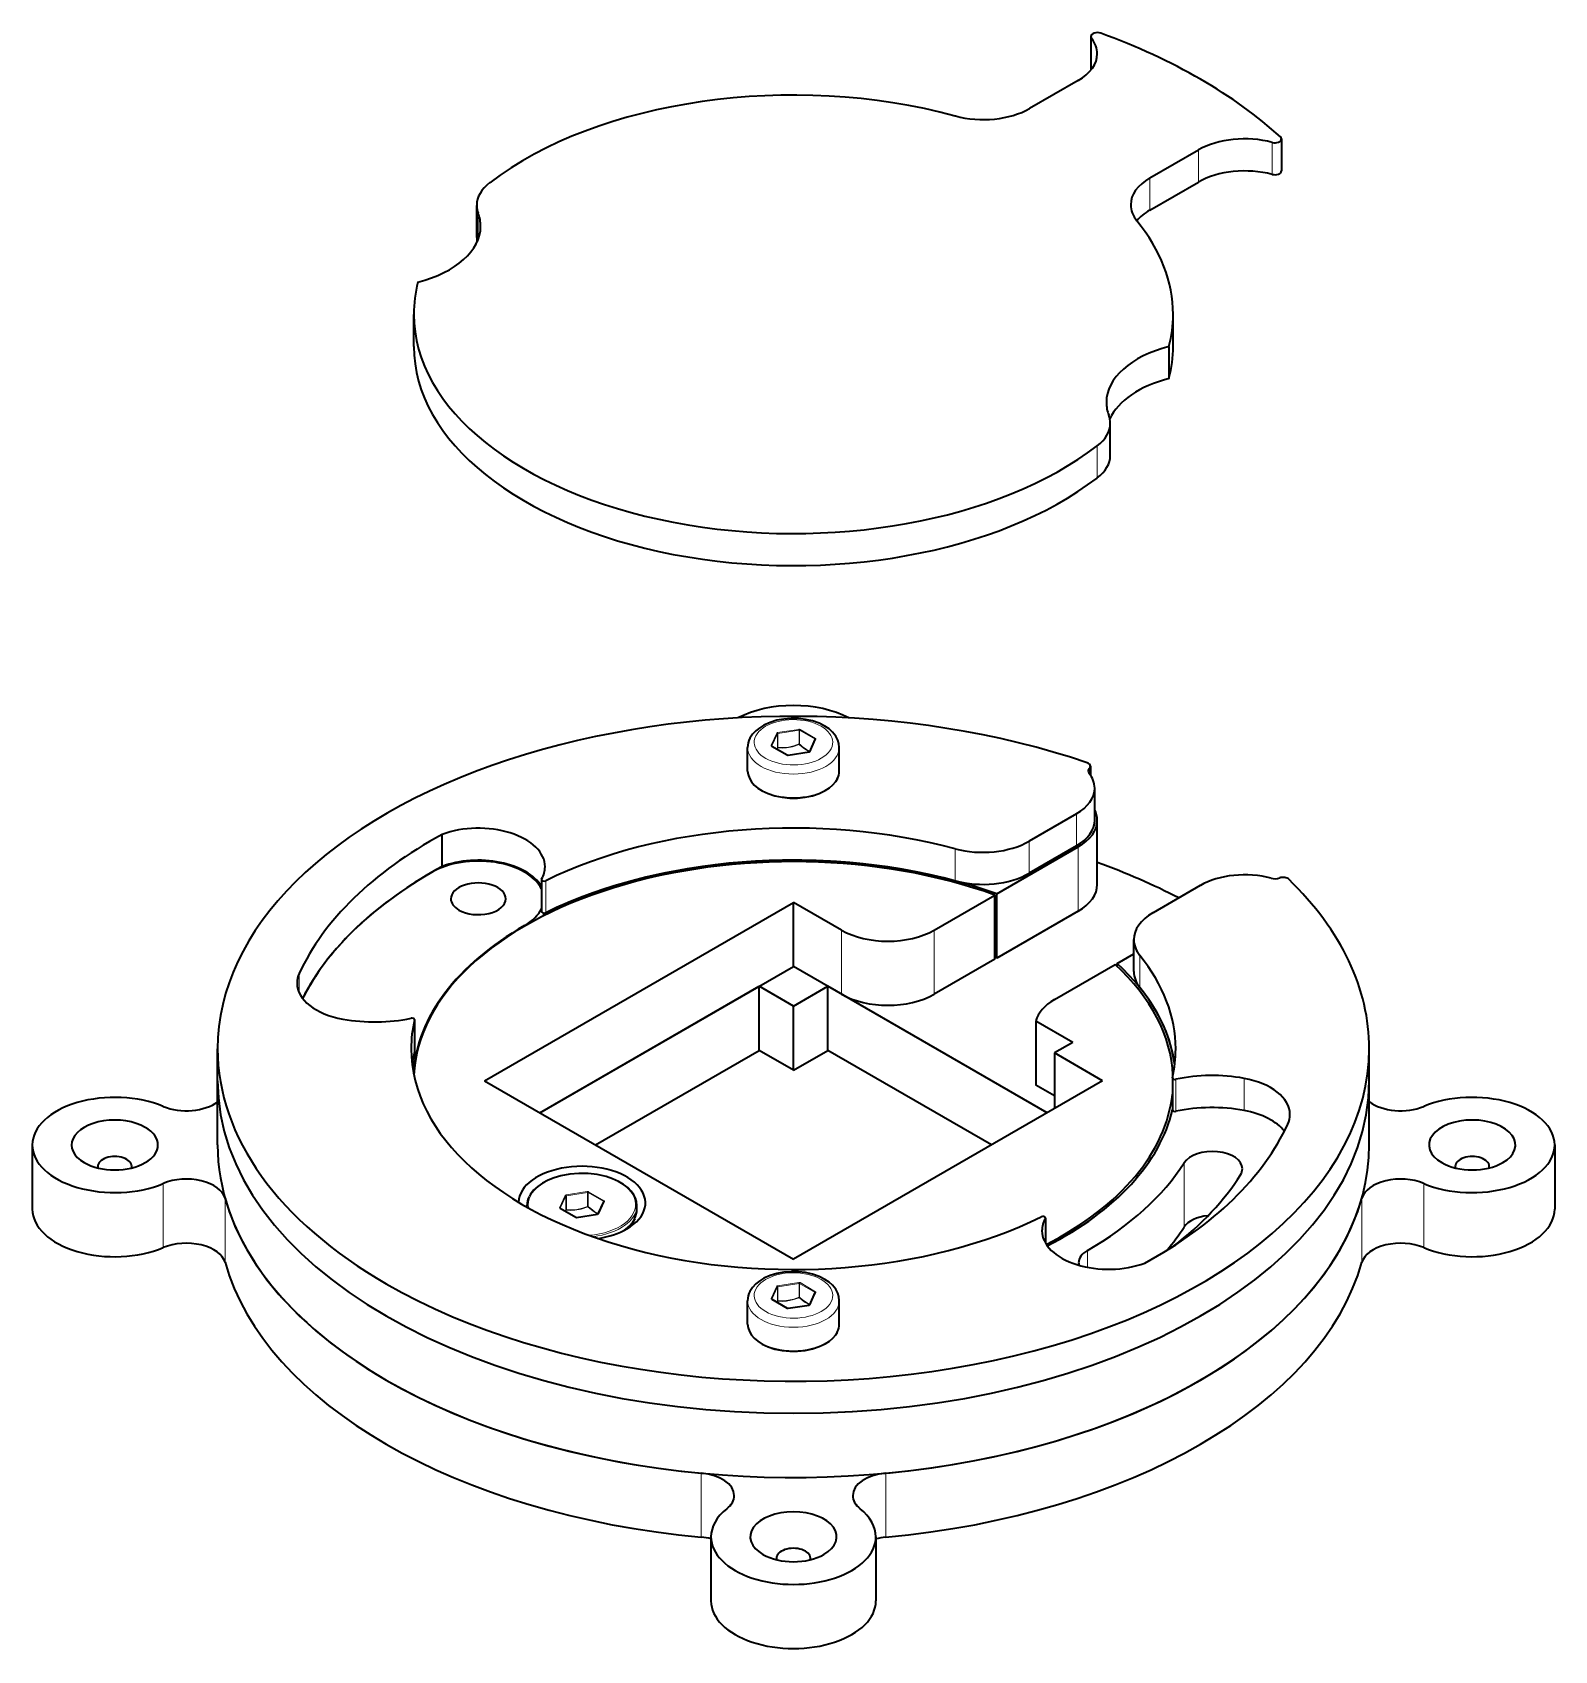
# Model space of a CAD drawing. Extents: x 434 to 934, y 260 to 624.
# Drawn here: x 683 to 799.3, y 499.9 to 623.5 of the extents above; entities that cross this region are included whole.
import ezdxf

# ---------------------------------------------------------------- set-up
doc = ezdxf.new("R2010")
doc.units = 0

msp = doc.modelspace()

# ---------------------------------------------------------------- linework, layer by layer
at = {"color": 7, "lineweight": 35, "ltscale": 0.061237}
for p, q in [((763.85, 623.22), (763.85, 620.77)), ((778.42, 615.38), (778.42, 612.94)), ((716.93, 607.86), (716.93, 610.31)), ((770.15, 599.53), (770.15, 601.98)), ((765.34, 591.21), (765.34, 593.66)), ((764.15, 563.32), (764.15, 565.77)), ((721.87, 558.79), (721.87, 556.34)), ((767.14, 551.76), (767.14, 554.21)), ((697.13, 543.41), (697.13, 545.86))]:
    msp.add_line(p, q, dxfattribs=at)
at = {"color": 7, "lineweight": 13, "ltscale": 0.060527}
msp.add_line((763.89, 623.1), (763.89, 620.68), dxfattribs=at)
at = {"color": 7, "lineweight": 35, "ltscale": 0.107291}
for p, q in [((762.89, 619.85), (759.17, 617.7)), ((768.37, 612.4), (772.08, 614.54))]:
    msp.add_line(p, q, dxfattribs=at)
at = {"color": 7, "lineweight": 13, "ltscale": 0.061237}
for p, q in [((777.71, 615.12), (777.71, 612.67)), ((772.08, 614.54), (772.08, 612.09)), ((764.34, 589.48), (764.34, 591.93)), ((762.75, 563.81), (762.75, 561.36)), ((753.48, 561.15), (753.48, 558.7)), ((775.56, 541.15), (775.56, 543.6))]:
    msp.add_line(p, q, dxfattribs=at)
at = {"color": 7, "lineweight": 13, "ltscale": 0.061238}
for p, q in [((768.37, 609.95), (768.37, 612.4)), ((759.13, 561.72), (759.13, 559.27)), ((722.2, 558.71), (722.2, 556.26)), ((767.61, 550.54), (767.61, 552.99)), ((712.17, 548.07), (712.17, 545.62)), ((770.36, 543.53), (770.36, 541.08))]:
    msp.add_line(p, q, dxfattribs=at)
at = {"color": 7, "lineweight": 35, "ltscale": 0.107292}
msp.add_line((768.37, 609.95), (772.08, 612.09), dxfattribs=at)
at = {"color": 7, "lineweight": 13, "ltscale": 0.049371}
msp.add_line((717.04, 607.72), (717.04, 609.7), dxfattribs=at)
at = {"color": 7, "lineweight": 35, "ltscale": 0.061238}
for p, q in [((712.12, 599.53), (712.12, 601.98)), ((769.83, 597.08), (769.83, 599.53)), ((714.28, 559.79), (714.28, 562.24)), ((712.18, 548.09), (712.18, 545.64)), ((785.13, 543.41), (785.13, 545.86)), ((770.09, 543.64), (770.09, 541.19))]:
    msp.add_line(p, q, dxfattribs=at)
at = {"color": 7, "lineweight": 13, "ltscale": 0.040912}
for p, q in [((741.54, 570.27), (739.92, 570.02)), ((741.56, 570.2), (739.94, 569.95)), ((740.73, 568.29), (742.34, 568.54)), ((724.57, 532.97), (726.18, 533.22)), ((741.54, 528), (739.92, 527.75)), ((741.56, 527.93), (739.94, 527.68)), ((740.73, 526.02), (742.34, 526.27))]:
    msp.add_line(p, q, dxfattribs=at)
at = {"color": 7, "lineweight": 13, "ltscale": 0.026366}
for p, q in [((741.56, 569.15), (741.56, 570.2)), ((741.6, 569.14), (741.6, 570.2)), ((739.9, 568.88), (739.9, 569.93)), ((739.94, 568.9), (739.94, 569.95)), ((723.78, 533.57), (723.78, 534.63)), ((725.39, 533.82), (725.39, 534.88)), ((725.44, 533.82), (725.44, 534.87)), ((739.9, 526.61), (739.9, 527.66)), ((741.6, 526.87), (741.6, 527.93))]:
    msp.add_line(p, q, dxfattribs=at)
at = {"color": 7, "lineweight": 13, "ltscale": 0.034178}
for p, q in [((742.79, 569.51), (741.6, 570.2)), ((742.82, 569.57), (741.64, 570.26)), ((739.45, 568.99), (740.63, 568.31)), ((726.66, 534.25), (725.48, 534.93)), ((742.79, 527.24), (741.6, 527.93)), ((742.82, 527.3), (741.64, 527.99)), ((739.45, 526.72), (740.63, 526.04))]:
    msp.add_line(p, q, dxfattribs=at)
at = {"color": 7, "lineweight": 35, "ltscale": 0.044907}
for p, q in [((737.63, 567.08), (737.63, 568.87)), ((744.63, 567.08), (744.63, 568.87)), ((737.63, 524.81), (737.63, 526.6)), ((744.63, 524.81), (744.63, 526.6))]:
    msp.add_line(p, q, dxfattribs=at)
at = {"color": 7, "lineweight": 13, "ltscale": 0.025734}
for p, q in [((739.85, 569.98), (739.42, 569.05)), ((742.42, 568.58), (742.85, 569.52)), ((723.69, 534.66), (723.26, 533.72)), ((723.74, 534.61), (723.31, 533.67)), ((726.25, 533.26), (726.69, 534.19)), ((739.85, 527.71), (739.42, 526.78)), ((739.9, 527.66), (739.47, 526.73)), ((742.42, 526.31), (742.85, 527.25))]:
    msp.add_line(p, q, dxfattribs=at)
at = {"color": 7, "lineweight": 13, "ltscale": 0.025736}
msp.add_line((739.9, 569.93), (739.47, 569), dxfattribs=at)
at = {"color": 7, "lineweight": 35, "ltscale": 0.000189516}
for p, q in [((739.47, 568.99), (739.47, 569)), ((739.47, 526.72), (739.47, 526.73))]:
    msp.add_line(p, q, dxfattribs=at)
at = {"color": 7, "lineweight": 35, "ltscale": 0.034177}
msp.add_line((739.47, 568.99), (740.66, 568.31), dxfattribs=at)
at = {"color": 7, "lineweight": 13, "ltscale": 0.002935}
for p, q in [((739.9, 568.88), (739.87, 568.77)), ((723.74, 533.55), (723.7, 533.44)), ((739.9, 526.61), (739.87, 526.5))]:
    msp.add_line(p, q, dxfattribs=at)
at = {"color": 7, "lineweight": 13, "ltscale": 0.0026}
for p, q in [((739.93, 568.85), (739.9, 568.75)), ((739.93, 526.58), (739.9, 526.48))]:
    msp.add_line(p, q, dxfattribs=at)
at = {"color": 7, "lineweight": 13, "ltscale": 0.001324}
for p, q in [((741.56, 569.15), (741.57, 569.1)), ((725.39, 533.82), (725.41, 533.78))]:
    msp.add_line(p, q, dxfattribs=at)
at = {"color": 7, "lineweight": 13, "ltscale": 0.001085}
for p, q in [((741.61, 569.07), (741.57, 569.1)), ((725.44, 533.75), (725.41, 533.78)), ((741.61, 526.8), (741.57, 526.83))]:
    msp.add_line(p, q, dxfattribs=at)
at = {"color": 7, "lineweight": 13, "ltscale": 0.001073}
for p, q in [((741.64, 569.11), (741.6, 569.14)), ((725.47, 533.79), (725.44, 533.82)), ((741.64, 526.84), (741.6, 526.87))]:
    msp.add_line(p, q, dxfattribs=at)
at = {"color": 7, "lineweight": 35, "ltscale": 0.025734}
for p, q in [((742.37, 568.56), (742.8, 569.5)), ((726.21, 533.24), (726.64, 534.17)), ((742.37, 526.29), (742.8, 527.23))]:
    msp.add_line(p, q, dxfattribs=at)
at = {"color": 7, "lineweight": 13, "ltscale": 0.001213}
for p, q in [((742.79, 569.46), (742.79, 569.51)), ((742.79, 527.19), (742.79, 527.24))]:
    msp.add_line(p, q, dxfattribs=at)
at = {"color": 7, "lineweight": 35, "ltscale": 0.040912}
for p, q in [((740.72, 568.3), (742.34, 568.55)), ((724.56, 532.98), (726.17, 533.23)), ((740.72, 526.03), (742.34, 526.28))]:
    msp.add_line(p, q, dxfattribs=at)
at = {"color": 7, "lineweight": 13, "ltscale": 0.010741}
msp.add_line((763.75, 567.31), (763.75, 566.88), dxfattribs=at)
at = {"color": 7, "lineweight": 35, "ltscale": 0.017064}
msp.add_line((763.82, 567.46), (763.82, 566.78), dxfattribs=at)
at = {"color": 7, "lineweight": 35, "ltscale": 0.104426}
for p, q in [((762.75, 563.81), (759.13, 561.72)), ((772.22, 558.34), (768.61, 556.25))]:
    msp.add_line(p, q, dxfattribs=at)
at = {"color": 7, "lineweight": 35, "ltscale": 0.122475}
for p, q in [((764.35, 558.42), (764.35, 563.32)), ((756.68, 552.79), (756.68, 557.69)), ((741.13, 552.15), (741.13, 557.05)), ((756.53, 552.71), (756.53, 557.61)), ((738.52, 545.74), (738.52, 550.64)), ((743.75, 545.74), (743.75, 550.64)), ((741.13, 544.23), (741.13, 549.13)), ((759.66, 547.98), (759.66, 543.09)), ((697.13, 538.51), (697.13, 543.41)), ((785.13, 538.51), (785.13, 543.41)), ((682.97, 538.51), (682.97, 533.61)), ((799.3, 538.51), (799.3, 533.61))]:
    msp.add_line(p, q, dxfattribs=at)
at = {"color": 7, "lineweight": 35, "ltscale": 0.179331}
for p, q in [((756.68, 557.69), (762.89, 561.28)), ((762.89, 556.38), (756.68, 552.79))]:
    msp.add_line(p, q, dxfattribs=at)
at = {"color": 7, "lineweight": 35, "ltscale": 0.104427}
msp.add_line((762.75, 561.36), (759.13, 559.27), dxfattribs=at)
at = {"color": 7, "lineweight": 13, "ltscale": 0.122475}
for p, q in [((762.89, 556.38), (762.89, 561.28)), ((744.81, 550.03), (744.81, 554.92)), ((751.88, 550.03), (751.88, 554.92)), ((770.98, 532.24), (770.98, 537.14)), ((692.98, 530.67), (692.98, 535.57)), ((789.29, 535.57), (789.29, 530.67)), ((697.7, 529.55), (697.7, 534.45)), ((784.57, 534.45), (784.57, 529.55)), ((734.09, 508.54), (734.09, 513.44)), ((748.18, 508.54), (748.18, 513.44))]:
    msp.add_line(p, q, dxfattribs=at)
at = {"color": 7, "lineweight": 13, "ltscale": 0.001698}
msp.add_line((714.39, 559.76), (714.39, 559.83), dxfattribs=at)
at = {"color": 7, "lineweight": 13, "ltscale": 0.001675}
msp.add_line((714.49, 559.8), (714.49, 559.86), dxfattribs=at)
at = {"color": 7, "lineweight": 35}
for p, q in [((717.52, 543.41), (741.13, 557.05)), ((721.76, 540.96), (741.13, 552.15)), ((717.52, 543.41), (741.13, 529.78)), ((764.75, 543.41), (741.13, 529.78))]:
    msp.add_line(p, q, dxfattribs=at)
at = {"color": 7, "lineweight": 13, "ltscale": 0.00369}
msp.add_line((723, 556.64), (723, 556.49), dxfattribs=at)
at = {"color": 7, "lineweight": 35, "ltscale": 0.106144}
for p, q in [((744.81, 554.92), (741.13, 557.05)), ((744.81, 550.03), (741.13, 552.15))]:
    msp.add_line(p, q, dxfattribs=at)
at = {"color": 7, "lineweight": 35, "ltscale": 0.134219}
for p, q in [((751.88, 554.92), (756.53, 557.61)), ((756.53, 552.71), (751.88, 550.03)), ((761.08, 549.62), (765.72, 552.3))]:
    msp.add_line(p, q, dxfattribs=at)
at = {"color": 7, "lineweight": 13, "ltscale": 0.001021}
msp.add_line((720.58, 555.24), (720.58, 555.28), dxfattribs=at)
at = {"color": 7, "lineweight": 35, "ltscale": 0.005067}
msp.add_line((722.05, 556.03), (722.05, 556.23), dxfattribs=at)
at = {"color": 7, "lineweight": 35, "ltscale": 0.003809}
msp.add_line((722.19, 556.25), (722.19, 556.1), dxfattribs=at)
at = {"color": 7, "lineweight": 35, "ltscale": 0.036712}
msp.add_line((765.87, 552.39), (767.14, 553.12), dxfattribs=at)
at = {"color": 7, "lineweight": 13, "ltscale": 0.036832}
msp.add_line((703.36, 550.14), (703.36, 551.62), dxfattribs=at)
at = {"color": 7, "lineweight": 35, "ltscale": 0.005473}
msp.add_line((765.87, 552.17), (765.87, 552.39), dxfattribs=at)
at = {"color": 7, "lineweight": 35, "ltscale": 0.483775}
for p, q in [((721.76, 540.96), (738.52, 550.64)), ((760.51, 540.96), (743.75, 550.64))]:
    msp.add_line(p, q, dxfattribs=at)
at = {"color": 7, "lineweight": 35, "ltscale": 0.075525}
for p, q in [((741.13, 549.13), (738.52, 550.64)), ((741.13, 549.13), (743.75, 550.64)), ((741.13, 544.23), (738.52, 545.74)), ((741.13, 544.23), (743.75, 545.74))]:
    msp.add_line(p, q, dxfattribs=at)
at = {"color": 7, "lineweight": 35, "ltscale": 0.08165}
msp.add_line((762.49, 546.35), (759.66, 547.98), dxfattribs=at)
at = {"color": 7, "lineweight": 35, "ltscale": 0.3613}
for p, q in [((726, 538.51), (738.52, 545.74)), ((756.27, 538.51), (743.75, 545.74))]:
    msp.add_line(p, q, dxfattribs=at)
at = {"color": 7, "lineweight": 35, "ltscale": 0.040824}
msp.add_line((762.49, 546.35), (761.08, 545.54), dxfattribs=at)
at = {"color": 7, "lineweight": 35, "ltscale": 0.106145}
for p, q in [((761.08, 545.54), (761.08, 541.29)), ((764.75, 543.41), (761.08, 545.54))]:
    msp.add_line(p, q, dxfattribs=at)
at = {"color": 7, "lineweight": 35, "ltscale": 0.040825}
msp.add_line((761.08, 542.27), (759.66, 543.09), dxfattribs=at)
at = {"color": 7, "lineweight": 13, "ltscale": 0.026364}
for p, q in [((723.74, 533.55), (723.74, 534.61)), ((739.94, 526.63), (739.94, 527.68)), ((741.56, 526.88), (741.56, 527.93))]:
    msp.add_line(p, q, dxfattribs=at)
at = {"color": 7, "lineweight": 13, "ltscale": 0.040914}
for p, q in [((725.38, 534.95), (723.76, 534.7)), ((725.39, 534.88), (723.78, 534.63))]:
    msp.add_line(p, q, dxfattribs=at)
at = {"color": 7, "lineweight": 13, "ltscale": 0.034176}
for p, q in [((726.63, 534.19), (725.44, 534.87)), ((723.28, 533.67), (724.47, 532.98))]:
    msp.add_line(p, q, dxfattribs=at)
at = {"color": 7, "lineweight": 13, "ltscale": 0.001215}
msp.add_line((726.63, 534.14), (726.63, 534.19), dxfattribs=at)
at = {"color": 7, "lineweight": 35, "ltscale": 0.002727}
msp.add_line((720.77, 533.77), (720.77, 533.88), dxfattribs=at)
at = {"color": 7, "lineweight": 35, "ltscale": 0.000191654}
msp.add_line((723.31, 533.67), (723.3, 533.67), dxfattribs=at)
at = {"color": 7, "lineweight": 35, "ltscale": 0.034176}
for p, q in [((723.31, 533.67), (724.49, 532.99)), ((739.47, 526.72), (740.66, 526.04))]:
    msp.add_line(p, q, dxfattribs=at)
at = {"color": 7, "lineweight": 13, "ltscale": 0.002601}
msp.add_line((723.77, 533.52), (723.74, 533.42), dxfattribs=at)
at = {"color": 7, "lineweight": 35, "ltscale": 0.00732}
msp.add_line((729.17, 533.58), (729.17, 533.88), dxfattribs=at)
at = {"color": 7, "lineweight": 13, "ltscale": 0.04682}
msp.add_line((760.39, 532.89), (760.39, 531.02), dxfattribs=at)
at = {"color": 7, "lineweight": 35, "ltscale": 0.048184}
msp.add_line((760.4, 532.93), (760.4, 531), dxfattribs=at)
at = {"color": 7, "lineweight": 13, "ltscale": 0.032007}
msp.add_line((763.59, 529.16), (763.59, 530.45), dxfattribs=at)
at = {"color": 7, "lineweight": 13, "ltscale": 0.001325}
msp.add_line((741.56, 526.88), (741.57, 526.83), dxfattribs=at)
at = {"color": 7, "lineweight": 35, "ltscale": 0.122474}
for p, q in [((734.83, 508.57), (734.83, 503.67)), ((747.43, 508.57), (747.43, 503.67))]:
    msp.add_line(p, q, dxfattribs=at)
at = {"color": 7, "lineweight": 35}
for points in [[(744.63, 568.87), (744.6, 569.19), (744.52, 569.45), (744.36, 569.76), (744.12, 570.06), (743.85, 570.3), (743.54, 570.51), (743.09, 570.74), (742.59, 570.91), (742.06, 571.03), (741.51, 571.09), (740.95, 571.1), (740.39, 571.06), (739.86, 570.96), (739.35, 570.8), (738.88, 570.6), (738.55, 570.39), (738.25, 570.16), (738, 569.89), (737.81, 569.59)], [(737.63, 567.08), (737.66, 566.81), (737.76, 566.53), (737.92, 566.26), (738.14, 566.01), (738.41, 565.78), (738.74, 565.57), (739.2, 565.36), (739.72, 565.19), (740.27, 565.08), (740.86, 565.02), (741.45, 565.02), (742.03, 565.08), (742.58, 565.2), (743.1, 565.37), (743.56, 565.59), (743.88, 565.79), (744.15, 566.02), (744.37, 566.28), (744.49, 566.48)], [(729.17, 533.88), (729.14, 534.19), (729.06, 534.45), (728.94, 534.69), (728.74, 534.97), (728.5, 535.23), (728.15, 535.49), (727.75, 535.73), (727.3, 535.93), (726.81, 536.1), (726.14, 536.25), (725.45, 536.33), (724.74, 536.34), (724.04, 536.28), (723.36, 536.16), (722.85, 536.01), (722.38, 535.82), (721.96, 535.6), (721.59, 535.34), (721.28, 535.06), (721.04, 534.75), (720.95, 534.59)], [(729, 532.87), (728.82, 532.59), (728.54, 532.28), (728.2, 532), (728.14, 531.96)], [(744.63, 526.6), (744.6, 526.93), (744.52, 527.18), (744.36, 527.5), (744.12, 527.79), (743.85, 528.03), (743.54, 528.24), (743.09, 528.47), (742.59, 528.64), (742.06, 528.76), (741.51, 528.82), (740.95, 528.83), (740.39, 528.79), (739.86, 528.69), (739.35, 528.53), (738.88, 528.33), (738.55, 528.13), (738.25, 527.89), (738, 527.62), (737.81, 527.32)], [(737.63, 524.81), (737.66, 524.54), (737.76, 524.26), (737.92, 523.99), (738.14, 523.74), (738.41, 523.51), (738.74, 523.3), (739.2, 523.09), (739.72, 522.92), (740.27, 522.81), (740.86, 522.75), (741.45, 522.75), (742.03, 522.81), (742.58, 522.93), (743.1, 523.1), (743.56, 523.32), (743.88, 523.52), (744.15, 523.76), (744.37, 524.01), (744.49, 524.21)]]:
    msp.add_lwpolyline(points, dxfattribs=at)
at = {"color": 7, "lineweight": 13}
for points in [[(741.57, 569.1), (741.07, 568.94), (740.59, 568.85), (740.27, 568.83), (739.93, 568.85)], [(741.56, 569.15), (741.17, 569.01), (740.75, 568.92), (740.33, 568.88), (739.94, 568.9)], [(741.61, 569.07), (741.98, 568.77), (742.35, 568.56)], [(741.64, 569.11), (741.8, 568.97), (742.13, 568.73), (742.38, 568.6)], [(725.41, 533.78), (724.91, 533.61), (724.43, 533.52), (724.11, 533.51), (723.77, 533.52)], [(725.39, 533.82), (725.01, 533.69), (724.59, 533.59), (724.17, 533.56), (723.78, 533.57)], [(725.44, 533.75), (725.82, 533.45), (726.19, 533.23)], [(725.47, 533.79), (725.64, 533.65), (725.96, 533.41), (726.22, 533.27)], [(741.57, 526.83), (741.07, 526.67), (740.59, 526.58), (740.27, 526.56), (739.93, 526.58)], [(741.56, 526.88), (741.17, 526.74), (740.75, 526.65), (740.33, 526.61), (739.94, 526.63)], [(741.61, 526.8), (741.98, 526.5), (742.35, 526.29)], [(741.64, 526.84), (741.8, 526.7), (742.13, 526.47), (742.38, 526.33)]]:
    msp.add_lwpolyline(points, dxfattribs=at)
at = {"color": 7, "lineweight": 35}
for centre, radius, start, end in [((739.2, 568.87), 1.57, 152.575, 179.6882), ((740.7, 568.41), 0.106, 244.7011, 280.1215), ((742.33, 568.62), 0.0644, 275.0056, 307.6149), ((743.32, 567.09), 1.31, 332.4091, 359.5703), ((722.33, 533.86), 1.56, 152.4009, 179.5643), ((724.54, 533.08), 0.106, 244.7011, 280.1215), ((726.17, 533.29), 0.0644, 275.0056, 307.6149), ((727.61, 533.6), 1.56, 332.3907, 359.5807), ((739.2, 526.6), 1.57, 152.575, 179.6882), ((740.7, 526.14), 0.106, 244.7011, 280.1215), ((742.33, 526.35), 0.0644, 275.0056, 307.6149), ((743.32, 524.82), 1.31, 332.4091, 359.5703)]:
    msp.add_arc(centre, radius, start, end, dxfattribs=at)
at = {"color": 7, "lineweight": 13}
for centre in [(739.95, 568.89), (723.79, 533.57), (739.95, 526.62)]:
    msp.add_arc(centre, 0.0484, 196.6983, 251.7895, dxfattribs=at)
at = {"color": 7, "lineweight": 35}
for centre, major_axis, start_param, end_param in [((764.35, 623.22), (0.5, 0), 1.007925, 3.141593), ((764.35, 623.22), (0.5, 0), 3.141593, 3.574312), ((741.13, 601.98), (44, 0), 0.562871, 1.007925), ((759.35, 621.89), (5, 0), 0, 0.432719), ((759.35, 621.89), (5, 0), 5.497787, 6.283186), ((764.35, 620.77), (0.5, 0), 3.141593, 3.518573), ((741.13, 601.98), (29.01, 0), 1.130303, 2.497652), ((755.64, 619.75), (5, 0), 4.271896, 5.497787), ((775.62, 612.5), (5, 0), 1.138077, 2.356194), ((777.92, 615.38), (0.5, 0), 4.27967, 6.283185), ((777.92, 615.38), (0.5, 0), 6.283185, 6.846057), ((771.9, 610.36), (5, 0), 2.356194, 3.141593), ((775.62, 610.05), (5, 0), 1.138077, 2.356194), ((777.92, 612.94), (0.5, 0), 4.27967, 6.283185), ((721.93, 610.31), (5, 0), 2.497652, 3.141603), ((721.93, 610.31), (5, 0), 3.141603, 3.354337), ((709.13, 608.71), (8.1, 0), 6.283108, 6.495929), ((771.9, 610.36), (5, 0), 3.141593, 3.582086), ((771.9, 607.91), (5, 0), 2.356194, 2.703443), ((709.13, 608.71), (8.1, 0), 5.133329, 6.283108), ((741.13, 601.98), (29.01, 0), 6.283067, 6.723678), ((721.93, 607.86), (5, 0), 3.141603, 3.255793), ((741.13, 601.98), (29.01, 0), 2.994324, 3.141614), ((741.13, 601.98), (29.01, 0), 3.141614, 5.639245), ((741.13, 601.98), (29.01, 0), 6.135916, 6.283067), ((741.13, 599.53), (29.01, 0), 3.141614, 5.639245), ((773.14, 595.26), (8.1, 0), 1.991736, 3.141515), ((741.13, 599.53), (29.01, 0), 6.135916, 6.283067), ((773.14, 592.81), (8.1, 0), 1.991736, 2.886179), ((773.14, 595.26), (8.1, 0), 3.141515, 3.354337), ((760.34, 593.66), (5, 0), 5.639245, 6.283196), ((760.34, 593.66), (5, 0), 0.000011, 0.212744), ((760.34, 591.21), (5, 0), 5.639245, 6.283196), ((741.13, 545.86), (44, 0), 1.035512, 3.14163), ((741.13, 568.45), (6.3, 0), 0.833288, 2.308305), ((763.32, 567.46), (0.5, 0), 0, 1.035512), ((764.35, 567.1), (0.7, 0), 2.592515, 3.141593), ((764.35, 567.1), (0.7, 0), 3.141593, 3.574312), ((759.35, 565.77), (4.8, 0), 0, 0.432719), ((763.32, 567.46), (0.5, 0), 5.734108, 6.283185), ((759.35, 565.77), (4.8, 0), 5.497787, 6.283186), ((741.13, 545.86), (29.21, 0), 1.134418, 2.275828), ((759.35, 563.32), (5, 0), 6.283185, 6.566983), ((717.05, 559.77), (5.1, 0), 6.283185, 8.426778), ((759.35, 563.32), (4.8, 0), 5.497787, 6.283186), ((759.35, 563.32), (5, 0), 5.497787, 6.283185), ((741.13, 545.86), (39.06, 0), 2.328643, 2.883566), ((741.13, 543.41), (29.21, 0), 1.134418, 2.275828), ((741.13, 543.41), (29.21, 0), 1.009781, 2.240349), ((755.6, 563.76), (5, 0), 4.27601, 5.497787), ((741.13, 543.41), (29.01, 0), 1.011355, 3.115777), ((717.05, 557.32), (5, 0), 0.265473, 2.356194), ((717.05, 557.32), (5.1, 0), 0.329988, 2.143592), ((741.13, 543.41), (39.06, 0), 2.328643, 2.858484), ((741.13, 543.41), (39.06, 0), 2.356194, 2.858484), ((717.05, 559.77), (5.1, 0), 5.959545, 6.283185), ((755.6, 561.31), (5, 0), 4.27601, 5.497787), ((741.13, 538.51), (44, 0), 0.837695, 1.014893), ((775.62, 556.38), (4.8, 0), 1.138077, 2.356194), ((777.92, 559.26), (0.7, 0), 4.27967, 5.261467), ((778.55, 558.67), (0.5, 0), 0.535284, 2.119874), ((717.05, 557.32), (2.1, 0), 6.283185, 9.424778), ((722.07, 558.79), (0.2, 0), 2.817952, 3.142886), ((722.07, 558.79), (0.2, 0), 3.142886, 5.41742), ((759.35, 558.42), (5, 0), 5.497787, 6.283185), ((741.13, 545.86), (44, 0), 0.000034, 0.535284), ((717.05, 557.32), (2.1, 0), 3.141593, 3.926991), ((717.05, 557.32), (2.1, 0), 3.926991, 6.283185), ((717.05, 557.32), (5, 0), 5.497787, 6.017712), ((741.13, 543.41), (29.06, 0), 2.356194, 3.10404), ((722.07, 556.35), (0.2, 0), 3.142886, 5.41742), ((772.14, 554.21), (5, 0), 2.356194, 3.141593), ((748.35, 556.97), (5, 0), 3.926991, 5.497787), ((772.14, 554.21), (5, 0), 3.141593, 3.577971), ((741.13, 538.51), (29.21, 0), 1.009781, 1.015636), ((741.13, 545.86), (29.21, 0), 6.283092, 6.719564), ((708.2, 550.88), (5, 0), 2.883566, 3.14167), ((741.13, 543.41), (29.01, 0), 0.025817, 0.559442), ((741.13, 543.41), (29.21, 0), 0.07268, 0.561015), ((772.14, 551.76), (5, 0), 3.141593, 3.577971), ((708.2, 550.88), (5, 0), 3.14167, 4.408843), ((741.13, 543.41), (29.21, 0), 0.07268, 0.436379), ((748.35, 552.07), (5, 0), 3.926991, 5.497787), ((764.61, 547.58), (5, 0), 2.356194, 2.999696), ((709.13, 552.59), (8.1, 0), 4.408843, 5.062822), ((711.98, 548.09), (0.2, 0), 6.283168, 8.204415), ((741.13, 545.86), (29.21, 0), 3.010162, 3.141546), ((711.98, 548.09), (0.2, 0), 6.151755, 6.283168), ((741.13, 545.86), (44, 0), 3.14163, 3.926991), ((741.13, 545.86), (44, 0), 3.926991, 6.283219), ((741.13, 545.86), (29.21, 0), 3.141546, 5.41742), ((741.13, 543.41), (29.21, 0), 3.010162, 3.068913), ((711.98, 545.64), (0.2, 0), 6.151755, 6.283168), ((741.13, 545.86), (29.21, 0), 6.151755, 6.283092), ((741.13, 543.41), (44, 0), 3.141632, 6.283219), ((741.13, 543.41), (44, 0), 3.14163, 6.283186), ((770.29, 543.64), (0.2, 0), 3.010162, 3.141575), ((770.29, 543.64), (0.2, 0), 3.141575, 5.062822), ((773.14, 539.14), (8.1, 0), 1.26725, 1.92123), ((774.07, 540.84), (5, 0), 0.000077, 1.26725), ((689.27, 538.51), (6.3, 0), 0.942442, 3.141593), ((694.74, 542.86), (3, 0), 4.084035, 5.636306), ((741.13, 543.41), (29.01, 0), 5.44092, 6.222381), ((787.53, 542.86), (3, 0), 3.788472, 5.340743), ((793, 538.51), (6.3, 0), 6.283185, 8.482336), ((689.27, 538.51), (3.3, 0), 0.785398, 3.926991), ((741.13, 543.41), (29.21, 0), 5.438453, 6.151305), ((770.29, 541.19), (0.2, 0), 3.141575, 5.062822), ((773.14, 536.69), (8.1, 0), 1.26725, 1.92123), ((774.07, 538.39), (5, 0), 0.41647, 1.26725), ((774.07, 540.84), (5, 0), 6.025159, 6.283263), ((793, 538.51), (3.3, 0), 5.497787, 10.210176), ((689.27, 538.51), (3.3, 0), 5.497787, 7.068583), ((741.13, 545.86), (39.06, 0), 5.470235, 6.025159), ((689.27, 538.51), (6.3, 0), 3.141593, 5.340743), ((741.13, 538.51), (44, 0), 3.141632, 3.926991), ((741.13, 538.51), (44, 0), 3.926991, 6.283184), ((773.14, 536.69), (2.3, 0), 6.283064, 9.075712), ((793, 538.51), (6.3, 0), 4.084035, 6.283185), ((689.27, 538.51), (3.3, 0), 3.926991, 5.497787), ((689.27, 536.88), (1.3, 0), 0, 3.141593), ((689.27, 536.88), (1.3, 0), 3.141593, 3.304915), ((689.27, 536.88), (1.3, 0), 6.119864, 6.283185), ((724.97, 534.08), (4.85, 0), 5.497787, 9.402454), ((741.13, 543.41), (31.76, 0), 5.497787, 5.934119), ((773.14, 536.69), (2.3, 0), 5.934119, 6.283064), ((793, 538.51), (3.3, 0), 3.926991, 5.497787), ((793, 536.88), (1.3, 0), 0, 3.141593), ((793, 536.88), (1.3, 0), 3.141593, 3.304915), ((793, 536.88), (1.3, 0), 6.119864, 6.283185), ((694.74, 534.17), (3, 0), 0.16077, 2.19915), ((741.13, 543.41), (36.36, 0), 5.637578, 5.934119), ((787.53, 534.17), (3, 0), 0.942442, 2.980823), ((741.13, 538.51), (44, 0), 3.302362, 4.551619), ((741.13, 538.51), (44, 0), 4.873159, 6.122416), ((689.27, 533.61), (-6.3, 0), 6.283185, 8.482336), ((760.2, 532.93), (0.2, 0), 0.001293, 2.275828), ((773.14, 531.79), (-2.3, 0), 4.8581, 5.934119), ((793, 533.61), (-6.3, 0), 0.942442, 3.141593), ((724.97, 534.08), (4.85, 0), 4.965732, 5.497787), ((765.22, 531.96), (5.1, 0), 2.817952, 3.141593), ((765.22, 531.96), (5.1, 0), 3.141593, 5.285185), ((760.2, 532.93), (0.2, 0), 5.959545, 6.284479), ((741.13, 538.51), (-31.76, 0), 2.687006, 2.792527), ((694.74, 529.27), (3, 0), 0.16077, 2.19915), ((787.53, 529.27), (3, 0), 0.942442, 2.980823), ((741.13, 533.61), (44, 0), 3.302362, 4.551619), ((741.13, 533.61), (44, 0), 4.873159, 6.122416), ((765.22, 529.51), (2.3, 0), 2.356194, 3.141593), ((765.22, 529.51), (2.3, 0), 3.141593, 3.28142), ((733.61, 511.73), (3, 0), 0.000047, 1.410027), ((748.66, 511.73), (3, 0), 1.731566, 3.141546), ((741.13, 508.57), (6.3, 0), 2.513239, 3.141592), ((733.61, 511.73), (3, 0), 5.654831, 6.283232), ((748.66, 511.73), (3, 0), 3.141546, 3.769947), ((741.13, 508.57), (6.3, 0), 0, 0.628354), ((741.13, 508.57), (3.3, 0), 5.497787, 10.210176), ((733.61, 506.83), (3, 0), 1.15047, 1.410027), ((741.13, 508.57), (6.3, 0), 3.141592, 6.283186), ((748.66, 506.83), (3, 0), 1.731566, 1.991126), ((741.13, 508.57), (3.3, 0), 3.926991, 5.497787), ((741.13, 506.94), (1.3, 0), 0, 3.141593), ((741.13, 506.94), (1.3, 0), 3.141593, 3.304915), ((741.13, 506.94), (1.3, 0), 6.119864, 6.283185), ((741.13, 503.67), (-6.3, 0), 6.283185, 9.424778)]:
    msp.add_ellipse(centre, major_axis=major_axis, ratio=0.57735, start_param=start_param, end_param=end_param, dxfattribs=at)
at = {"color": 7, "lineweight": 13}
for centre, major_axis, ratio, start_param, end_param in [((741.13, 569.28), (3, 0), 0.57735, 5.997787, 12.280972), ((741.57, 570.22), (0.1, 0), 0.57735, 0.785398, 1.832596), ((741.54, 570.23), (-0.0076, 0.0494), 0.211325, 4.080475, 5.651271), ((741.57, 570.18), (0.05, 0), 0.57735, 0.785398, 1.832596), ((741.64, 570.22), (0.025, 0.0433), 0.57735, 0.785398, 2.356194), ((741.13, 568.87), (3.5, 0), 0.57735, 3.141622, 6.283214), ((739.52, 569.03), (0.1, 0), 0.57735, 2.879793, 3.926991), ((739.42, 569.01), (-0.0453, 0.0211), 0.788675, 3.492472, 5.063268), ((739.45, 568.95), (-0.025, -0.0433), 0.57735, 3.141593, 3.926991), ((739.95, 569.97), (0.1, 0), 0.57735, 1.832596, 2.879793), ((739.85, 569.94), (-0.0453, 0.0211), 0.788675, 3.492472, 5.063268), ((739.95, 569.93), (0.05, 0), 0.57735, 1.832596, 2.879793), ((739.95, 568.87), (0.05, 0), 0.57735, 1.832596, 2.879793), ((739.92, 569.98), (-0.0076, 0.0494), 0.211325, 4.080475, 5.651271), ((739.95, 568.87), (0.0045, 0.0498), 0.363163, 1.009314, 2.132278), ((741.57, 569.12), (0.05, 0), 0.57735, 0.785398, 1.832596), ((741.57, 569.12), (0.0337, 0.037), 0.394572, 4.480817, 5.603781), ((742.82, 569.53), (0.025, 0.0433), 0.57735, 0.785398, 2.356194), ((742.75, 569.49), (0.05, 0), 0.57735, 6.283185, 7.068583), ((742.85, 569.48), (0.0453, -0.0211), 0.788675, 1.921676, 3.141714), ((742.75, 569.53), (0.1, 0), 0.57735, 6.021386, 7.068583), ((740.7, 568.35), (0.1, 0), 0.57735, 3.926991, 4.974188), ((740.63, 568.27), (-0.025, -0.0433), 0.57735, 3.141593, 3.926991), ((740.73, 568.25), (0.0076, -0.0494), 0.211325, 2.509678, 3.141593), ((742.32, 568.6), (0.1, 0), 0.57735, 4.974188, 6.021386), ((742.34, 568.5), (0.0076, -0.0494), 0.211325, 2.509678, 3.141593), ((742.42, 568.54), (0.0453, -0.0211), 0.788675, 1.921676, 3.141714), ((741.13, 567.08), (3.5, 0), 0.57735, 3.141622, 6.283214), ((724.97, 533.96), (4.1, 0), 0.57735, 4.843216, 9.535024), ((723.79, 534.64), (0.1, 0), 0.57735, 1.832596, 2.879793), ((723.69, 534.62), (-0.0453, 0.0211), 0.788675, 3.492472, 5.063268), ((723.79, 534.6), (0.05, 0), 0.57735, 1.832596, 2.879793), ((723.76, 534.66), (-0.0076, 0.0494), 0.211325, 4.080475, 5.651271), ((725.41, 534.89), (0.1, 0), 0.57735, 0.785398, 1.832596), ((725.38, 534.91), (-0.0076, 0.0494), 0.211325, 4.080475, 5.651271), ((725.41, 534.85), (0.05, 0), 0.57735, 0.785398, 1.832596), ((725.48, 534.89), (0.025, 0.0433), 0.57735, 0.785398, 2.356194), ((726.66, 534.21), (0.025, 0.0433), 0.57735, 0.785398, 2.356194), ((726.59, 534.17), (0.05, 0), 0.57735, 6.283185, 7.068583), ((726.69, 534.15), (0.0453, -0.0211), 0.788675, 1.921676, 3.141714), ((726.59, 534.21), (0.1, 0), 0.57735, 6.021386, 7.068583), ((724.97, 533.88), (4.2, 0), 0.57735, 3.141622, 3.187639), ((723.36, 533.71), (0.1, 0), 0.57735, 2.879793, 3.926991), ((723.26, 533.68), (-0.0453, 0.0211), 0.788675, 3.492472, 5.063268), ((723.28, 533.63), (-0.025, -0.0433), 0.57735, 3.141593, 3.926991), ((723.79, 533.55), (0.05, 0), 0.57735, 1.832596, 2.879793), ((723.79, 533.55), (0.0045, 0.0498), 0.363163, 1.009314, 2.132278), ((724.47, 532.94), (-0.025, -0.0433), 0.57735, 3.141593, 3.926991), ((724.54, 533.02), (0.1, 0), 0.57735, 3.926991, 4.974188), ((724.57, 532.93), (0.0076, -0.0494), 0.211325, 2.509678, 3.141593), ((725.41, 533.8), (0.05, 0), 0.57735, 0.785398, 1.832596), ((725.41, 533.8), (0.0337, 0.037), 0.394572, 4.480817, 5.603781), ((724.97, 533.88), (4.2, 0), 0.57735, 4.91405, 6.283214), ((726.18, 533.18), (0.0076, -0.0494), 0.211325, 2.509678, 3.141593), ((726.16, 533.28), (0.1, 0), 0.57735, 4.974188, 6.021386), ((726.25, 533.22), (0.0453, -0.0211), 0.788675, 1.921676, 3.141714), ((724.97, 533.58), (-4.2, 0), 0.57735, 2.352449, 3.141622), ((741.13, 527.01), (3, 0), 0.57735, 5.997787, 12.280972), ((741.57, 527.95), (0.1, 0), 0.57735, 0.785398, 1.832596), ((739.52, 526.76), (0.1, 0), 0.57735, 2.879793, 3.926991), ((739.42, 526.74), (-0.0453, 0.0211), 0.788675, 3.492472, 5.063268), ((739.95, 527.7), (0.1, 0), 0.57735, 1.832596, 2.879793), ((739.85, 527.67), (-0.0453, 0.0211), 0.788675, 3.492472, 5.063268), ((739.95, 527.66), (0.05, 0), 0.57735, 1.832596, 2.879793), ((739.92, 527.71), (-0.0076, 0.0494), 0.211325, 4.080475, 5.651271), ((741.54, 527.96), (-0.0076, 0.0494), 0.211325, 4.080475, 5.651271), ((741.57, 527.91), (0.05, 0), 0.57735, 0.785398, 1.832596), ((741.57, 526.85), (0.05, 0), 0.57735, 0.785398, 1.832596), ((741.57, 526.85), (0.0337, 0.037), 0.394572, 4.480817, 5.603781), ((741.64, 527.95), (0.025, 0.0433), 0.57735, 0.785398, 2.356194), ((742.82, 527.26), (0.025, 0.0433), 0.57735, 0.785398, 2.356194), ((742.75, 527.22), (0.05, 0), 0.57735, 6.283185, 7.068583), ((742.85, 527.21), (0.0453, -0.0211), 0.788675, 1.921676, 3.141714), ((742.75, 527.26), (0.1, 0), 0.57735, 6.021386, 7.068583), ((741.13, 526.6), (3.5, 0), 0.57735, 3.141622, 6.283214), ((739.45, 526.68), (-0.025, -0.0433), 0.57735, 3.141593, 3.926991), ((739.95, 526.6), (0.05, 0), 0.57735, 1.832596, 2.879793), ((739.95, 526.6), (0.0045, 0.0498), 0.363163, 1.009314, 2.132278), ((740.7, 526.08), (0.1, 0), 0.57735, 3.926991, 4.974188), ((740.63, 526), (-0.025, -0.0433), 0.57735, 3.141593, 3.926991), ((740.73, 525.98), (0.0076, -0.0494), 0.211325, 2.509678, 3.141593), ((742.32, 526.33), (0.1, 0), 0.57735, 4.974188, 6.021386), ((742.34, 526.23), (0.0076, -0.0494), 0.211325, 2.509678, 3.141593), ((742.42, 526.27), (0.0453, -0.0211), 0.788675, 1.921676, 3.141714), ((741.13, 524.81), (3.5, 0), 0.57735, 3.141622, 6.283214)]:
    msp.add_ellipse(centre, major_axis=major_axis, ratio=ratio, start_param=start_param, end_param=end_param, dxfattribs=at)

doc.saveas('drawing.dxf')
